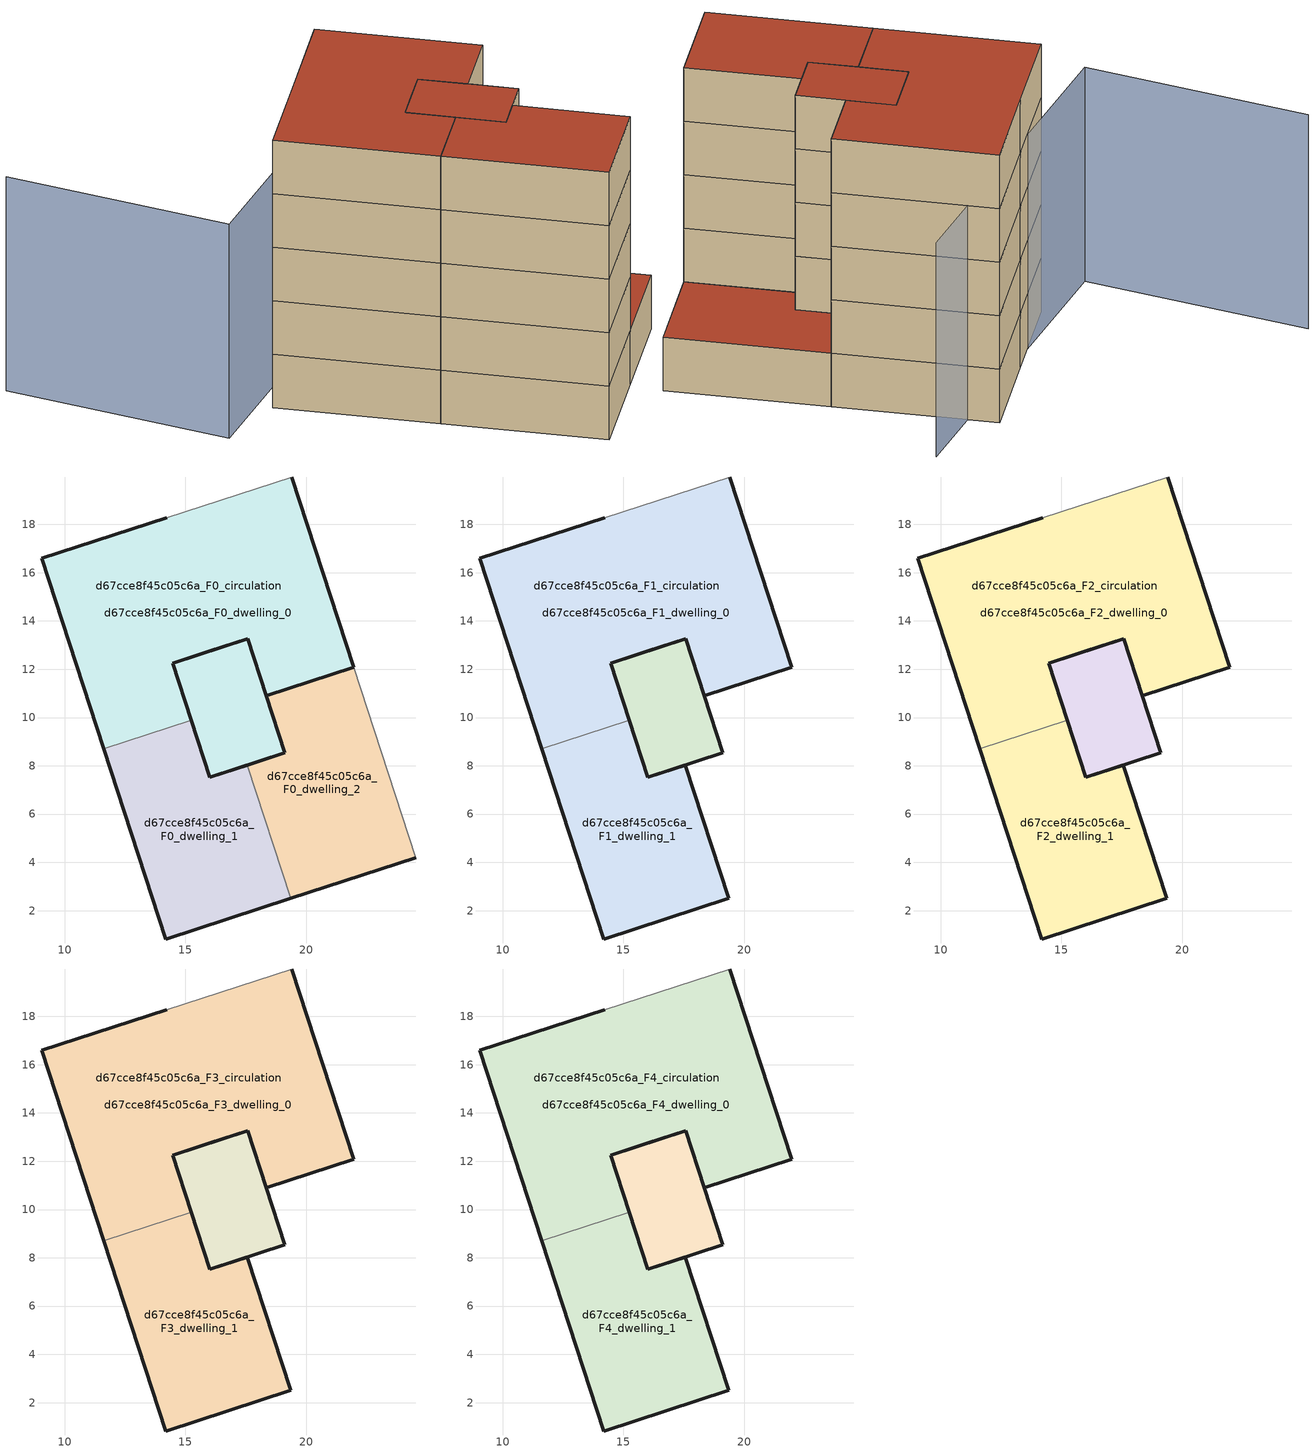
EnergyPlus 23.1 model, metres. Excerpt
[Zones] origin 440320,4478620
d67cce8f45c05c6a_F0_dwelling_0
 floor ground (EU_floor_Construction): 19.4,19.96 21.96,12.08 18.35,10.9 17.57,13.27 16.77,13 16.02,12.76 14.47,12.26 15.24,9.89 11.63,8.71 9.06,16.6 14.23,18.28 z0; 17.57,13.27 19.12,8.53 16.01,7.52 15.24,9.89 14.47,12.26 16.77,13 z0
 wall outside (EU_wall_Construction): 14.23,18.28 9.06,16.6 11.63,8.71 / 15.24,9.89 14.47,12.26 16.02,12.76 17.57,13.27 18.35,10.9 21.96,12.08 19.4,19.96 z0:3
 wall adiabatic (EU_wall_Construction): 19.4,19.96 14.23,18.28 z0:3
 wall to d67cce8f45c05c6a_F0_dwelling_1 (EU_wall_Construction): 11.63,8.71 15.24,9.89 z0:3
d67cce8f45c05c6a_F0_dwelling_1
 floor ground (EU_floor_Construction): 19.36,2.51 14.19,0.82 11.63,8.71 15.24,9.89 16.01,7.52 17.56,8.03 z0; 17.57,13.27 19.12,8.53 17.56,8.03 16.01,7.52 15.24,9.89 14.47,12.26 z0
 wall outside (EU_wall_Construction): 11.63,8.71 14.19,0.82 19.36,2.51 / 17.56,8.03 16.01,7.52 15.24,9.89 z0:3
 wall to d67cce8f45c05c6a_F0_dwelling_2 (EU_wall_Construction): 19.36,2.51 17.56,8.03 z0:3
d67cce8f45c05c6a_F0_dwelling_2
 floor ground (EU_floor_Construction): 17.57,13.27 19.12,8.53 18.23,8.24 16.01,7.52 14.47,12.26 z0; 21.96,12.08 24.53,4.19 19.36,2.51 17.56,8.03 18.23,8.24 19.12,8.53 18.35,10.9 z0
 wall outside (EU_wall_Construction): 19.36,2.51 24.53,4.19 / 21.96,12.08 18.35,10.9 19.12,8.53 17.56,8.03 z0:3
 wall adiabatic (EU_wall_Construction): 24.53,4.19 21.96,12.08 z0:3
 roof outside (EU_roof_Construction): 24.53,4.19 21.96,12.08 18.35,10.9 19.12,8.53 18.23,8.24 17.56,8.03 19.36,2.51 z3; 19.12,8.53 17.57,13.27 14.47,12.26 16.01,7.52 18.23,8.24 z3
d67cce8f45c05c6a_F0_circulation
 floor ground (EU_floor_Construction): 17.57,13.27 18.35,10.9 19.12,8.53 18.23,8.24 17.56,8.03 16.01,7.52 15.24,9.89 14.47,12.26 16.02,12.76 16.44,12.9 16.77,13 z0; 19.4,19.96 21.96,12.08 18.35,10.9 17.57,13.27 16.77,13 16.02,12.76 14.47,12.26 15.24,9.89 11.63,8.71 9.06,16.6 14.23,18.28 z0; 21.96,12.08 24.53,4.19 19.36,2.51 17.56,8.03 18.23,8.24 19.12,8.53 18.35,10.9 z0; 17.56,8.03 19.36,2.51 14.19,0.82 11.63,8.71 15.24,9.89 16.01,7.52 z0
 wall outside (EU_wall_Construction): 16.01,7.52 19.12,8.53 17.57,13.27 14.47,12.26 16.01,7.52 z0:3
 roof outside (EU_floor_Construction): 19.12,8.53 18.35,10.9 17.57,13.27 16.77,13 16.02,12.76 14.47,12.26 15.24,9.89 16.01,7.52 17.56,8.03 18.23,8.24 z3; 24.53,4.19 21.96,12.08 18.35,10.9 19.12,8.53 18.23,8.24 17.56,8.03 19.36,2.51 z3
d67cce8f45c05c6a_F1_dwelling_0
 floor outside (EU_floor_Construction): 19.4,19.96 21.96,12.08 18.35,10.9 17.57,13.27 16.77,13 16.02,12.76 14.47,12.26 15.24,9.89 11.63,8.71 9.06,16.6 14.23,18.28 z3
 floor to d67cce8f45c05c6a_F0_dwelling_0 (EU_floor_Construction): 17.57,13.27 18.35,10.9 19.12,8.53 16.01,7.52 15.24,9.89 14.47,12.26 16.02,12.76 16.77,13 z3
 wall outside (EU_wall_Construction): 14.23,18.28 9.06,16.6 11.63,8.71 / 15.24,9.89 14.47,12.26 16.02,12.76 17.57,13.27 18.35,10.9 21.96,12.08 19.4,19.96 z3:6
 wall adiabatic (EU_wall_Construction): 19.4,19.96 14.23,18.28 z3:6
 wall to d67cce8f45c05c6a_F1_dwelling_1 (EU_wall_Construction): 11.63,8.71 15.24,9.89 z3:6
d67cce8f45c05c6a_F1_dwelling_1
 floor to d67cce8f45c05c6a_F0_dwelling_1 (EU_floor_Construction): 17.56,8.03 19.36,2.51 14.19,0.82 11.63,8.71 15.24,9.89 16.01,7.52 z3; 17.57,13.27 19.12,8.53 17.56,8.03 16.01,7.52 15.24,9.89 14.47,12.26 z3
 wall outside (EU_wall_Construction): 11.63,8.71 14.19,0.82 19.36,2.51 17.56,8.03 16.01,7.52 15.24,9.89 z3:6
d67cce8f45c05c6a_F1_circulation
 floor outside (EU_floor_Construction): 17.57,13.27 18.35,10.9 19.12,8.53 18.23,8.24 17.56,8.03 16.01,7.52 15.24,9.89 14.47,12.26 16.02,12.76 16.44,12.9 16.77,13 z3; 17.56,8.03 19.36,2.51 14.19,0.82 11.63,8.71 15.24,9.89 16.01,7.52 z3
 floor to d67cce8f45c05c6a_F0_circulation (EU_floor_Construction): 19.4,19.96 21.96,12.08 18.35,10.9 17.57,13.27 16.77,13 16.02,12.76 14.47,12.26 15.24,9.89 11.63,8.71 9.06,16.6 14.23,18.28 z3
 wall outside (EU_wall_Construction): 16.01,7.52 19.12,8.53 17.57,13.27 14.47,12.26 16.01,7.52 z3:6
 roof outside (EU_floor_Construction): 19.12,8.53 18.35,10.9 17.57,13.27 16.77,13 16.02,12.76 14.47,12.26 15.24,9.89 16.01,7.52 17.56,8.03 z6
d67cce8f45c05c6a_F2_dwelling_0
 floor outside (EU_floor_Construction): 19.4,19.96 21.96,12.08 18.35,10.9 17.57,13.27 16.77,13 16.02,12.76 14.47,12.26 15.24,9.89 11.63,8.71 9.06,16.6 14.23,18.28 z6
 floor to d67cce8f45c05c6a_F1_dwelling_0 (EU_floor_Construction): 17.57,13.27 18.35,10.9 19.12,8.53 16.01,7.52 15.24,9.89 14.47,12.26 16.02,12.76 16.77,13 z6
 wall outside (EU_wall_Construction): 14.23,18.28 9.06,16.6 11.63,8.71 / 15.24,9.89 14.47,12.26 16.02,12.76 17.57,13.27 18.35,10.9 21.96,12.08 19.4,19.96 z6:9
 wall adiabatic (EU_wall_Construction): 19.4,19.96 14.23,18.28 z6:9
 wall to d67cce8f45c05c6a_F2_dwelling_1 (EU_wall_Construction): 11.63,8.71 15.24,9.89 z6:9
d67cce8f45c05c6a_F2_dwelling_1
 floor to d67cce8f45c05c6a_F1_dwelling_1 (EU_floor_Construction): 17.56,8.03 19.36,2.51 14.19,0.82 11.63,8.71 15.24,9.89 16.01,7.52 z6; 17.57,13.27 19.12,8.53 17.56,8.03 16.01,7.52 15.24,9.89 14.47,12.26 z6
 wall outside (EU_wall_Construction): 11.63,8.71 14.19,0.82 19.36,2.51 17.56,8.03 16.01,7.52 15.24,9.89 z6:9
d67cce8f45c05c6a_F2_circulation
 floor outside (EU_floor_Construction): 17.57,13.27 18.35,10.9 19.12,8.53 17.56,8.03 16.01,7.52 15.24,9.89 14.47,12.26 16.02,12.76 16.44,12.9 16.77,13 z6; 17.56,8.03 19.36,2.51 14.19,0.82 11.63,8.71 15.24,9.89 16.01,7.52 z6
 floor to d67cce8f45c05c6a_F1_circulation (EU_floor_Construction): 19.4,19.96 21.96,12.08 18.35,10.9 17.57,13.27 16.77,13 16.02,12.76 14.47,12.26 15.24,9.89 11.63,8.71 9.06,16.6 14.23,18.28 z6
 wall outside (EU_wall_Construction): 16.01,7.52 19.12,8.53 17.57,13.27 14.47,12.26 16.01,7.52 z6:9
 roof outside (EU_floor_Construction): 19.12,8.53 18.35,10.9 17.57,13.27 16.77,13 16.02,12.76 14.47,12.26 15.24,9.89 16.01,7.52 17.56,8.03 z9
d67cce8f45c05c6a_F3_dwelling_0
 floor outside (EU_floor_Construction): 19.4,19.96 21.96,12.08 18.35,10.9 17.57,13.27 16.77,13 16.02,12.76 14.47,12.26 15.24,9.89 11.63,8.71 9.06,16.6 14.23,18.28 z9
 floor to d67cce8f45c05c6a_F2_dwelling_0 (EU_floor_Construction): 17.57,13.27 18.35,10.9 19.12,8.53 16.01,7.52 15.24,9.89 14.47,12.26 16.02,12.76 16.77,13 z9
 wall outside (EU_wall_Construction): 14.23,18.28 9.06,16.6 11.63,8.71 / 15.24,9.89 14.47,12.26 16.02,12.76 17.57,13.27 18.35,10.9 21.96,12.08 19.4,19.96 z9:12
 wall adiabatic (EU_wall_Construction): 19.4,19.96 14.23,18.28 z9:12
 wall to d67cce8f45c05c6a_F3_dwelling_1 (EU_wall_Construction): 11.63,8.71 15.24,9.89 z9:12
d67cce8f45c05c6a_F3_dwelling_1
 floor to d67cce8f45c05c6a_F2_dwelling_1 (EU_floor_Construction): 17.56,8.03 19.36,2.51 14.19,0.82 11.63,8.71 15.24,9.89 16.01,7.52 z9; 17.57,13.27 19.12,8.53 17.56,8.03 16.01,7.52 15.24,9.89 14.47,12.26 z9
 wall outside (EU_wall_Construction): 11.63,8.71 14.19,0.82 19.36,2.51 17.56,8.03 16.01,7.52 15.24,9.89 z9:12
d67cce8f45c05c6a_F3_circulation
 floor outside (EU_floor_Construction): 17.57,13.27 18.35,10.9 19.12,8.53 17.56,8.03 16.01,7.52 15.24,9.89 14.47,12.26 16.02,12.76 16.44,12.9 16.77,13 z9; 17.56,8.03 19.36,2.51 14.19,0.82 11.63,8.71 15.24,9.89 16.01,7.52 z9
 floor to d67cce8f45c05c6a_F2_circulation (EU_floor_Construction): 19.4,19.96 21.96,12.08 18.35,10.9 17.57,13.27 16.77,13 16.02,12.76 14.47,12.26 15.24,9.89 11.63,8.71 9.06,16.6 14.23,18.28 z9
 wall outside (EU_wall_Construction): 16.01,7.52 19.12,8.53 17.57,13.27 14.47,12.26 16.01,7.52 z9:12
 roof outside (EU_floor_Construction): 19.12,8.53 18.35,10.9 17.57,13.27 16.77,13 16.02,12.76 14.47,12.26 15.24,9.89 16.01,7.52 17.56,8.03 z12
d67cce8f45c05c6a_F4_dwelling_0
 floor outside (EU_floor_Construction): 19.4,19.96 21.96,12.08 18.35,10.9 17.57,13.27 16.77,13 16.02,12.76 14.47,12.26 15.24,9.89 11.63,8.71 9.06,16.6 14.23,18.28 z12
 floor to d67cce8f45c05c6a_F3_dwelling_0 (EU_floor_Construction): 17.57,13.27 18.35,10.9 19.12,8.53 16.01,7.52 15.24,9.89 14.47,12.26 16.02,12.76 16.77,13 z12
 wall outside (EU_wall_Construction): 14.23,18.28 9.06,16.6 11.63,8.71 / 15.24,9.89 14.47,12.26 16.02,12.76 17.57,13.27 18.35,10.9 21.96,12.08 19.4,19.96 z12:15
 wall adiabatic (EU_wall_Construction): 19.4,19.96 14.23,18.28 z12:15
 wall to d67cce8f45c05c6a_F4_dwelling_1 (EU_wall_Construction): 11.63,8.71 15.24,9.89 z12:15
 roof outside (EU_roof_Construction): 21.96,12.08 19.4,19.96 14.23,18.28 9.06,16.6 11.63,8.71 15.24,9.89 14.47,12.26 16.02,12.76 16.77,13 17.57,13.27 18.35,10.9 z15; 19.12,8.53 17.57,13.27 16.77,13 14.47,12.26 15.24,9.89 16.01,7.52 z15
d67cce8f45c05c6a_F4_dwelling_1
 floor to d67cce8f45c05c6a_F3_dwelling_1 (EU_floor_Construction): 17.56,8.03 19.36,2.51 14.19,0.82 11.63,8.71 15.24,9.89 16.01,7.52 z12; 17.57,13.27 19.12,8.53 17.56,8.03 16.01,7.52 15.24,9.89 14.47,12.26 z12
 wall outside (EU_wall_Construction): 11.63,8.71 14.19,0.82 19.36,2.51 17.56,8.03 16.01,7.52 15.24,9.89 z12:15
 roof outside (EU_roof_Construction): 19.12,8.53 17.57,13.27 14.47,12.26 15.24,9.89 16.01,7.52 17.56,8.03 z15; 19.36,2.51 17.56,8.03 16.01,7.52 15.24,9.89 11.63,8.71 14.19,0.82 z15
d67cce8f45c05c6a_F4_circulation
 floor outside (EU_floor_Construction): 17.57,13.27 18.35,10.9 19.12,8.53 17.56,8.03 16.01,7.52 15.24,9.89 14.47,12.26 16.02,12.76 16.44,12.9 16.77,13 z12; 17.56,8.03 19.36,2.51 14.19,0.82 11.63,8.71 15.24,9.89 16.01,7.52 z12
 floor to d67cce8f45c05c6a_F3_circulation (EU_floor_Construction): 19.4,19.96 21.96,12.08 18.35,10.9 17.57,13.27 16.77,13 16.02,12.76 14.47,12.26 15.24,9.89 11.63,8.71 9.06,16.6 14.23,18.28 z12
 wall outside (EU_wall_Construction): 16.01,7.52 19.12,8.53 17.57,13.27 14.47,12.26 16.01,7.52 z12:15
 roof outside (EU_roof_Construction): 21.96,12.08 19.4,19.96 14.23,18.28 9.06,16.6 11.63,8.71 15.24,9.89 14.47,12.26 16.02,12.76 16.77,13 17.57,13.27 18.35,10.9 z15; 19.12,8.53 18.35,10.9 17.57,13.27 16.77,13 16.02,12.76 14.47,12.26 15.24,9.89 16.01,7.52 17.56,8.03 z15; 19.36,2.51 17.56,8.03 16.01,7.52 15.24,9.89 11.63,8.71 14.19,0.82 z15
shading: 23.75,18.87 5.46,17.02 / 5.46,17.02 4.28,28.71 z0:12
[Building]
EU S2 Campaign: North Axis=0; Terrain=City; Solar Distribution=FullExterior
[Site:Location]
Madrid: Latitude=40.5; Longitude=-3.5; Time Zone=1; Elevation=609
[SizingPeriod:WeatherFileDays]
AnnualSizingPeriod: Begin Month=1; Begin Day of Month=1; End Month=12; End Day of Month=31; Day of Week for Start Day=Monday; Use Weather File Daylight Saving Period=No; Use Weather File Rain and Snow Indicators=No
[MATERIAL]
EU_InternalMass_Material: Roughness=MediumRough; Thickness=0.1; Conductivity=1; Density=1800; Specific Heat=900; Thermal Absorptance=0.9; Solar Absorptance=0.7; Visible Absorptance=0.7
[MATERIAL:NOMASS] Roughness=MediumRough; Thermal Absorptance=0.9; Solar Absorptance=0.7; Visible Absorptance=0.7
Name | Thermal Resistance
EU_wall_NoMass | 0.609216
EU_roof_NoMass | 0.513268
EU_floor_NoMass | 0.568163
[CONSTRUCTION]
EU_wall_Construction: EU_wall_NoMass
EU_roof_Construction: EU_roof_NoMass
EU_floor_Construction: EU_floor_NoMass
EU_InternalMass_Construction: EU_InternalMass_Material
[ZONE] Type=1; Multiplier=1; Ceiling Height=autocalculate; Floor Area=autocalculate; Part of Total Floor Area=Yes
Name | Volume
d67cce8f45c05c6a_F0_dwelling_0; d67cce8f45c05c6a_F1_dwelling_0; d67cce8f45c05c6a_F2_dwelling_0; d67cce8f45c05c6a_F3_dwelling_0; d67cce8f45c05c6a_F4_dwelling_0 | 294.886
d67cce8f45c05c6a_F0_dwelling_1; d67cce8f45c05c6a_F1_dwelling_1; d67cce8f45c05c6a_F2_dwelling_1; d67cce8f45c05c6a_F3_dwelling_1; d67cce8f45c05c6a_F4_dwelling_1 | 171.791
d67cce8f45c05c6a_F0_dwelling_2 | 171.792
d67cce8f45c05c6a_F0_circulation | 541.076
d67cce8f45c05c6a_F1_circulation; d67cce8f45c05c6a_F2_circulation; d67cce8f45c05c6a_F3_circulation; d67cce8f45c05c6a_F4_circulation | 417.981
[INTERNALMASS] Construction=EU_InternalMass_Construction
Name | Zone or ZoneList | Surface Area
d67cce8f45c05c6a_F0_dwelling_0_EU_InternalMass | d67cce8f45c05c6a_F0_dwelling_0 | 82.0632
d67cce8f45c05c6a_F0_dwelling_1_EU_InternalMass | d67cce8f45c05c6a_F0_dwelling_1 | 41.0316
d67cce8f45c05c6a_F0_dwelling_2_EU_InternalMass | d67cce8f45c05c6a_F0_dwelling_2 | 41.0316
d67cce8f45c05c6a_F1_dwelling_0_EU_InternalMass | d67cce8f45c05c6a_F1_dwelling_0 | 82.0632
d67cce8f45c05c6a_F1_dwelling_1_EU_InternalMass | d67cce8f45c05c6a_F1_dwelling_1 | 82.0632
d67cce8f45c05c6a_F2_dwelling_0_EU_InternalMass | d67cce8f45c05c6a_F2_dwelling_0 | 82.0632
d67cce8f45c05c6a_F2_dwelling_1_EU_InternalMass | d67cce8f45c05c6a_F2_dwelling_1 | 82.0632
d67cce8f45c05c6a_F3_dwelling_0_EU_InternalMass | d67cce8f45c05c6a_F3_dwelling_0 | 82.0632
d67cce8f45c05c6a_F3_dwelling_1_EU_InternalMass | d67cce8f45c05c6a_F3_dwelling_1 | 82.0632
d67cce8f45c05c6a_F4_dwelling_0_EU_InternalMass | d67cce8f45c05c6a_F4_dwelling_0 | 82.0632
d67cce8f45c05c6a_F4_dwelling_1_EU_InternalMass | d67cce8f45c05c6a_F4_dwelling_1 | 82.0632
[OTHEREQUIPMENT] Fuel Type=Electricity; Design Level Calculation Method=Watts/Area; Power per Zone Floor Area=1; Fraction Latent=0; Fraction Radiant=0; Fraction Lost=0; Carbon Dioxide Generation Rate=0; EndUse Subcategory=EU_Step8_InternalGains
Name | Zone or ZoneList or Space or SpaceList | Schedule
EU_Step8_InternalGain_d67cce8f45c05c6a_F0_dwelling_0_f000 | d67cce8f45c05c6a_F0_dwelling_0 | EU_Step8_GainSchedule_d67cce8f45c05c6a_F0_dwelling_0_f000
EU_Step8_InternalGain_d67cce8f45c05c6a_F0_dwelling_1_f000 | d67cce8f45c05c6a_F0_dwelling_1 | EU_Step8_GainSchedule_d67cce8f45c05c6a_F0_dwelling_1_f000
EU_Step8_InternalGain_d67cce8f45c05c6a_F0_dwelling_2_f000 | d67cce8f45c05c6a_F0_dwelling_2 | EU_Step8_GainSchedule_d67cce8f45c05c6a_F0_dwelling_2_f000
EU_Step8_InternalGain_d67cce8f45c05c6a_F1_dwelling_0_f000 | d67cce8f45c05c6a_F1_dwelling_0 | EU_Step8_GainSchedule_d67cce8f45c05c6a_F1_dwelling_0_f000
EU_Step8_InternalGain_d67cce8f45c05c6a_F1_dwelling_1_f000 | d67cce8f45c05c6a_F1_dwelling_1 | EU_Step8_GainSchedule_d67cce8f45c05c6a_F1_dwelling_1_f000
EU_Step8_InternalGain_d67cce8f45c05c6a_F2_dwelling_0_f000 | d67cce8f45c05c6a_F2_dwelling_0 | EU_Step8_GainSchedule_d67cce8f45c05c6a_F2_dwelling_0_f000
EU_Step8_InternalGain_d67cce8f45c05c6a_F2_dwelling_1_f000 | d67cce8f45c05c6a_F2_dwelling_1 | EU_Step8_GainSchedule_d67cce8f45c05c6a_F2_dwelling_1_f000
EU_Step8_InternalGain_d67cce8f45c05c6a_F3_dwelling_0_f000 | d67cce8f45c05c6a_F3_dwelling_0 | EU_Step8_GainSchedule_d67cce8f45c05c6a_F3_dwelling_0_f000
EU_Step8_InternalGain_d67cce8f45c05c6a_F3_dwelling_1_f000 | d67cce8f45c05c6a_F3_dwelling_1 | EU_Step8_GainSchedule_d67cce8f45c05c6a_F3_dwelling_1_f000
EU_Step8_InternalGain_d67cce8f45c05c6a_F4_dwelling_0_f000 | d67cce8f45c05c6a_F4_dwelling_0 | EU_Step8_GainSchedule_d67cce8f45c05c6a_F4_dwelling_0_f000
EU_Step8_InternalGain_d67cce8f45c05c6a_F4_dwelling_1_f000 | d67cce8f45c05c6a_F4_dwelling_1 | EU_Step8_GainSchedule_d67cce8f45c05c6a_F4_dwelling_1_f000
[ZONEINFILTRATION:DESIGNFLOWRATE] Schedule=EU_AlwaysOn; Design Flow Rate Calculation Method=Flow/Area; Flow Rate per Floor Area=0.0005; Constant Term Coefficient=1; Temperature Term Coefficient=0; Velocity Term Coefficient=0; Velocity Squared Term Coefficient=0
Name | Zone or ZoneList or Space or SpaceList
EU_Circulation_Infiltration_d67cce8f45c05c6a_F0_circulation | d67cce8f45c05c6a_F0_circulation
EU_Circulation_Infiltration_d67cce8f45c05c6a_F1_circulation | d67cce8f45c05c6a_F1_circulation
EU_Circulation_Infiltration_d67cce8f45c05c6a_F2_circulation | d67cce8f45c05c6a_F2_circulation
EU_Circulation_Infiltration_d67cce8f45c05c6a_F3_circulation | d67cce8f45c05c6a_F3_circulation
EU_Circulation_Infiltration_d67cce8f45c05c6a_F4_circulation | d67cce8f45c05c6a_F4_circulation
[ZONEVENTILATION:DESIGNFLOWRATE] Schedule=EU_AlwaysOn; Design Flow Rate Calculation Method=AirChanges/Hour; Air Changes per Hour=0.752966; Ventilation Type=Natural; Fan Pressure Rise=0; Fan Total Efficiency=1; Constant Term Coefficient=1; Temperature Term Coefficient=0; Velocity Term Coefficient=0; Velocity Squared Term Coefficient=0; Minimum Indoor Temperature=-100; Maximum Indoor Temperature=100; Delta Temperature=-100; Minimum Outdoor Temperature=-100; Maximum Outdoor Temperature=100; Maximum Wind Speed=40
Name | Zone or ZoneList or Space or SpaceList
EU_ConstantAir_d67cce8f45c05c6a_F0_dwelling_0 | d67cce8f45c05c6a_F0_dwelling_0
EU_ConstantAir_d67cce8f45c05c6a_F0_dwelling_1 | d67cce8f45c05c6a_F0_dwelling_1
EU_ConstantAir_d67cce8f45c05c6a_F0_dwelling_2 | d67cce8f45c05c6a_F0_dwelling_2
EU_ConstantAir_d67cce8f45c05c6a_F1_dwelling_0 | d67cce8f45c05c6a_F1_dwelling_0
EU_ConstantAir_d67cce8f45c05c6a_F1_dwelling_1 | d67cce8f45c05c6a_F1_dwelling_1
EU_ConstantAir_d67cce8f45c05c6a_F2_dwelling_0 | d67cce8f45c05c6a_F2_dwelling_0
EU_ConstantAir_d67cce8f45c05c6a_F2_dwelling_1 | d67cce8f45c05c6a_F2_dwelling_1
EU_ConstantAir_d67cce8f45c05c6a_F3_dwelling_0 | d67cce8f45c05c6a_F3_dwelling_0
EU_ConstantAir_d67cce8f45c05c6a_F3_dwelling_1 | d67cce8f45c05c6a_F3_dwelling_1
EU_ConstantAir_d67cce8f45c05c6a_F4_dwelling_0 | d67cce8f45c05c6a_F4_dwelling_0
EU_ConstantAir_d67cce8f45c05c6a_F4_dwelling_1 | d67cce8f45c05c6a_F4_dwelling_1
[HVACTEMPLATE:THERMOSTAT] Constant Heating Setpoint=20; Constant Cooling Setpoint=50
EU_HeatOnly_d67cce8f45c05c6a_F0_dwelling_0; EU_HeatOnly_d67cce8f45c05c6a_F0_dwelling_1; EU_HeatOnly_d67cce8f45c05c6a_F0_dwelling_2; EU_HeatOnly_d67cce8f45c05c6a_F1_dwelling_0; EU_HeatOnly_d67cce8f45c05c6a_F1_dwelling_1; EU_HeatOnly_d67cce8f45c05c6a_F2_dwelling_0; EU_HeatOnly_d67cce8f45c05c6a_F2_dwelling_1; EU_HeatOnly_d67cce8f45c05c6a_F3_dwelling_0; EU_HeatOnly_d67cce8f45c05c6a_F3_dwelling_1; EU_HeatOnly_d67cce8f45c05c6a_F4_dwelling_0; EU_HeatOnly_d67cce8f45c05c6a_F4_dwelling_1
[HVACTEMPLATE:ZONE:IDEALLOADSAIRSYSTEM] System Availability Schedule=EU_AlwaysOn; Maximum Heating Supply Air Temperature=50; Minimum Cooling Supply Air Temperature=13; Maximum Heating Supply Air Humidity Ratio=0.0156; Minimum Cooling Supply Air Humidity Ratio=0.0077; Heating Limit=NoLimit; Cooling Limit=NoLimit; Heating Availability Schedule=EU_AlwaysOn; Cooling Availability Schedule=EU_CoolingOff; Dehumidification Control Type=ConstantSensibleHeatRatio; Cooling Sensible Heat Ratio=0.7; Dehumidification Setpoint=60; Humidification Control Type=None; Humidification Setpoint=30; Outdoor Air Method=None; Outdoor Air Flow Rate per Person=0.00944; Outdoor Air Flow Rate per Zone Floor Area=0; Outdoor Air Flow Rate per Zone=0; Demand Controlled Ventilation Type=None; Outdoor Air Economizer Type=NoEconomizer; Heat Recovery Type=None; Sensible Heat Recovery Effectiveness=0.7; Latent Heat Recovery Effectiveness=0.65
Name | Template Thermostat
d67cce8f45c05c6a_F0_dwelling_0 | EU_HeatOnly_d67cce8f45c05c6a_F0_dwelling_0
d67cce8f45c05c6a_F0_dwelling_1 | EU_HeatOnly_d67cce8f45c05c6a_F0_dwelling_1
d67cce8f45c05c6a_F0_dwelling_2 | EU_HeatOnly_d67cce8f45c05c6a_F0_dwelling_2
d67cce8f45c05c6a_F1_dwelling_0 | EU_HeatOnly_d67cce8f45c05c6a_F1_dwelling_0
d67cce8f45c05c6a_F1_dwelling_1 | EU_HeatOnly_d67cce8f45c05c6a_F1_dwelling_1
d67cce8f45c05c6a_F2_dwelling_0 | EU_HeatOnly_d67cce8f45c05c6a_F2_dwelling_0
d67cce8f45c05c6a_F2_dwelling_1 | EU_HeatOnly_d67cce8f45c05c6a_F2_dwelling_1
d67cce8f45c05c6a_F3_dwelling_0 | EU_HeatOnly_d67cce8f45c05c6a_F3_dwelling_0
d67cce8f45c05c6a_F3_dwelling_1 | EU_HeatOnly_d67cce8f45c05c6a_F3_dwelling_1
d67cce8f45c05c6a_F4_dwelling_0 | EU_HeatOnly_d67cce8f45c05c6a_F4_dwelling_0
d67cce8f45c05c6a_F4_dwelling_1 | EU_HeatOnly_d67cce8f45c05c6a_F4_dwelling_1
[SIZING:ZONE] Zone Cooling Design Supply Air Temperature Input Method=SupplyAirTemperature; Zone Cooling Design Supply Air Temperature=13; Zone Heating Design Supply Air Temperature Input Method=SupplyAirTemperature; Zone Heating Design Supply Air Temperature=50; Zone Cooling Design Supply Air Humidity Ratio=0.008; Zone Heating Design Supply Air Humidity Ratio=0.008; Cooling Design Air Flow Method=DesignDay; Cooling Design Air Flow Rate=0; Cooling Minimum Air Flow per Zone Floor Area=0.000762; Cooling Minimum Air Flow=0; Cooling Minimum Air Flow Fraction=0.2; Heating Design Air Flow Method=DesignDay; Heating Design Air Flow Rate=0; Heating Maximum Air Flow per Zone Floor Area=0.002032; Heating Maximum Air Flow=0.141576; Heating Maximum Air Flow Fraction=0.3; Account for Dedicated Outdoor Air System=No; Dedicated Outdoor Air System Control Strategy=NeutralSupplyAir; Dedicated Outdoor Air Low Setpoint Temperature for Design=autosize; Dedicated Outdoor Air High Setpoint Temperature for Design=autosize; Zone Load Sizing Method=Sensible Load Only No Latent Load; Zone Latent Cooling Design Supply Air Humidity Ratio Input Method=HumidityRatioDifference; Zone Cooling Design Supply Air Humidity Ratio Difference=0.005; Zone Latent Heating Design Supply Air Humidity Ratio Input Method=HumidityRatioDifference; Zone Humidification Design Supply Air Humidity Ratio Difference=0.005
d67cce8f45c05c6a_F0_dwelling_0; d67cce8f45c05c6a_F0_dwelling_1; d67cce8f45c05c6a_F0_dwelling_2; d67cce8f45c05c6a_F1_dwelling_0; d67cce8f45c05c6a_F1_dwelling_1; d67cce8f45c05c6a_F2_dwelling_0; d67cce8f45c05c6a_F2_dwelling_1; d67cce8f45c05c6a_F3_dwelling_0; d67cce8f45c05c6a_F3_dwelling_1; d67cce8f45c05c6a_F4_dwelling_0; d67cce8f45c05c6a_F4_dwelling_1
[SCHEDULE:CONSTANT]
Name | Hourly Value
EU_AlwaysOn | 1
EU_CoolingOff | 0
[SCHEDULE:FILE] Column Number=1; Rows to Skip at Top=0; Number of Hours of Data=8760; Column Separator=Comma; Interpolate to Timestep=No; Minutes per Item=60; Adjust Schedule for Daylight Savings=Yes
Name | File
EU_Step8_GainSchedule_d67cce8f45c05c6a_F0_dwelling_0_f000 | ../../schedules/d67cce8f45c05c6a/d67cce8f45c05c6a_F0_dwelling_0_f000_gain.csv
EU_Step8_GainSchedule_d67cce8f45c05c6a_F0_dwelling_1_f000 | ../../schedules/d67cce8f45c05c6a/d67cce8f45c05c6a_F0_dwelling_1_f000_gain.csv
EU_Step8_GainSchedule_d67cce8f45c05c6a_F0_dwelling_2_f000 | ../../schedules/d67cce8f45c05c6a/d67cce8f45c05c6a_F0_dwelling_2_f000_gain.csv
EU_Step8_GainSchedule_d67cce8f45c05c6a_F1_dwelling_0_f000 | ../../schedules/d67cce8f45c05c6a/d67cce8f45c05c6a_F1_dwelling_0_f000_gain.csv
EU_Step8_GainSchedule_d67cce8f45c05c6a_F1_dwelling_1_f000 | ../../schedules/d67cce8f45c05c6a/d67cce8f45c05c6a_F1_dwelling_1_f000_gain.csv
EU_Step8_GainSchedule_d67cce8f45c05c6a_F2_dwelling_0_f000 | ../../schedules/d67cce8f45c05c6a/d67cce8f45c05c6a_F2_dwelling_0_f000_gain.csv
EU_Step8_GainSchedule_d67cce8f45c05c6a_F2_dwelling_1_f000 | ../../schedules/d67cce8f45c05c6a/d67cce8f45c05c6a_F2_dwelling_1_f000_gain.csv
EU_Step8_GainSchedule_d67cce8f45c05c6a_F3_dwelling_0_f000 | ../../schedules/d67cce8f45c05c6a/d67cce8f45c05c6a_F3_dwelling_0_f000_gain.csv
EU_Step8_GainSchedule_d67cce8f45c05c6a_F3_dwelling_1_f000 | ../../schedules/d67cce8f45c05c6a/d67cce8f45c05c6a_F3_dwelling_1_f000_gain.csv
EU_Step8_GainSchedule_d67cce8f45c05c6a_F4_dwelling_0_f000 | ../../schedules/d67cce8f45c05c6a/d67cce8f45c05c6a_F4_dwelling_0_f000_gain.csv
EU_Step8_GainSchedule_d67cce8f45c05c6a_F4_dwelling_1_f000 | ../../schedules/d67cce8f45c05c6a/d67cce8f45c05c6a_F4_dwelling_1_f000_gain.csv
